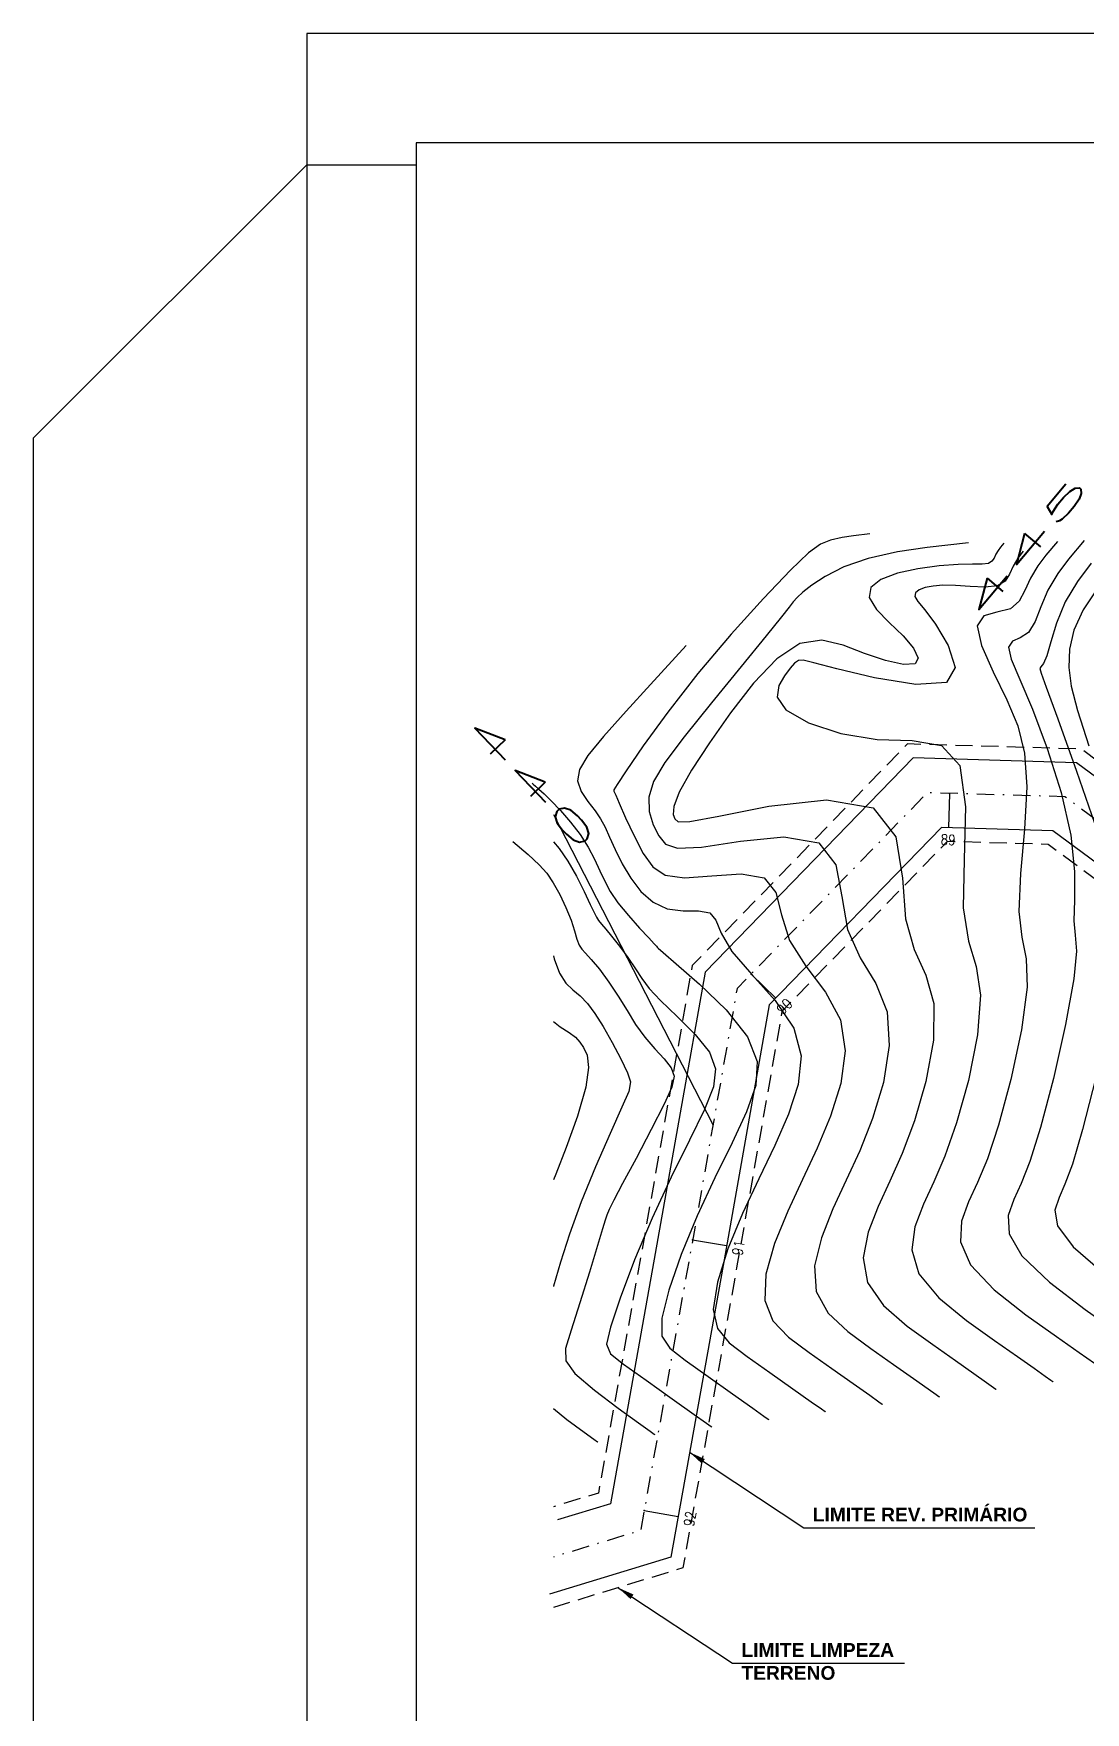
# Model space of a CAD drawing. Header units: millimetres. Extents: x 276147 to 291056, y 9594849 to 9609891.
# Drawn here: x 285312.3 to 285388.8, y 9596511.5 to 9596633.6 of the extents above; entities that cross this region are included whole.
import ezdxf
from ezdxf.enums import TextEntityAlignment as Align

# ---------------------------------------------------------------- set-up
doc = ezdxf.new("R2010")
doc.units = ezdxf.units.MM
doc.header["$LTSCALE"] = 10
for name, pattern in [('CONTINUO', [0]), ('DASHDOTX2', [50.8, 25.4, -12.7, 0, -12.7]), ('HIDDEN', [0.375, 0.25, -0.125])]:
    doc.linetypes.add(name, pattern=pattern)
for name, color, linetype in [('500-dim1', 6, 'Continuous'), ('Curvas mestras', 30, 'Continuous'), ('Curvas simples', 9, 'Continuous'), ('Curvas texto', 2, 'Continuous'), ('LINHA02', 8, 'Continuous'), ('TG', 7, 'CONTINUO'), ('Top_malha_coord', 8, 'Continuous')]:
    doc.layers.add(name, color=color, linetype=linetype)
doc.styles.add('r80', font='romans.shx')
doc.styles.add('ROMAND', font='romand', dxfattribs={"height": 0.2})
doc.styles.add('SIMPLEX', font='simplex', dxfattribs={"height": 0.2})
doc.styles.add('T7', font='arial.ttf')
doc.dimstyles.new('cadnorma_dim1', dxfattribs={"dimscale": 0, "dimtxt": 2, "dimasz": 1.199999999999999, "dimexe": 1, "dimexo": 2.5, "dimgap": 0.6, "dimtad": 1, "dimzin": 4, "dimdsep": 46, "dimtxsty": 'r80', "dimblk": 'ARCHTICK', "dimblk1": 'ARCHTICK', "dimblk2": 'ARCHTICK', "dimcen": -1, "dimdle": 1, "dimclrd": 1, "dimclre": 1, "dimclrt": 2, "dimaunit": 1, "dimazin": 0, "dimtfac": 1, "dimtix": 1, "dimtmove": 2, "dimatfit": 0, "dimfxl": 1, "dimarcsym": 0})

# ---------------------------------------------------------------- blocks, each defined once
blk = doc.blocks.new('_ArchTick')
at = {"color": 0, "linetype": 'ByBlock', "const_width": 0.15}
blk.add_lwpolyline([(-0.5, -0.5), (0.5, 0.5)], dxfattribs=at)

msp = doc.modelspace()

# ---------------------------------------------------------------- linework, layer by layer
at = {"color": 8, "linetype": 'HIDDEN', "ltscale": 0.5, "elevation": 160.1796621240507, "flags": 128}
for points in [[(285514.5423674813, 9596615.613824315), (285491.3816177273, 9596590.17511381), (285440.2013395201, 9596560.563065408), (285435.2440654277, 9596543.533039108), (285437.3206752094, 9596532.992497988), (285429.6424878142, 9596521.156285787), (285416.5228502681, 9596525.443260347), (285409.5890753409, 9596534.790967153), (285402.938467271, 9596553.7684127), (285392.7358420736, 9596569.715053763), (285386.1013089309, 9596574.619989233), (285378.745442926, 9596574.835599607), (285366.7416040006, 9596562.477310063), (285363.4447746233, 9596543.840385824), (285359.5400612731, 9596522.032159943), (285350.1467361635, 9596519.162755683)], [(285505.075725693, 9596615.613824315), (285486.9363830348, 9596595.690398194), (285434.2651386107, 9596565.215701805), (285428.0465517016, 9596543.852610592), (285429.9044100154, 9596534.42241714), (285426.6996257315, 9596529.482122658), (285420.8165741884, 9596531.404469386), (285415.8439260665, 9596538.10830059), (285409.2746785716, 9596556.853584524), (285397.9360373838, 9596574.575811656), (285388.4989057184, 9596581.552718824), (285375.8708726969, 9596581.922863547), (285360.2229853179, 9596565.812923703), (285356.5530647431, 9596545.066920834), (285353.403622156, 9596527.476959884), (285350.1467361628, 9596526.482070167)]]:
    msp.add_lwpolyline(points, dxfattribs=at)
at = {"linetype": 'Continuous'}
for p in [(285378.9281693185, 9596578.331746848, 160.1796621240507), (285378.9281693185, 9596578.331746848, 160.1796621240507), (285364.5024744868, 9596565.195420692, 160.1796621240507), (285364.5024744868, 9596565.195420692, 160.1796621240507), (285360.2534854552, 9596545.892709605, 160.1796621240507), (285360.2534854552, 9596545.892709605, 160.1796621240507), (285356.7315843781, 9596526.205249418, 160.1796621240507), (285356.7315843781, 9596526.205249418, 160.1796621240507)]:
    msp.add_point(p, dxfattribs=at)
at = {"layer": '500-dim1', "ltscale": 0.1}
for points in [[(285332.204497896, 9596397.671586046), (285645.9229094472, 9596397.671586046), (285645.9229094472, 9596633.55606258), (285332.204497896, 9596633.55606258)], [(285340.1467361632, 9596405.613824314), (285637.9806711802, 9596405.613824314), (285637.9806711802, 9596625.613824312), (285340.1467361632, 9596625.613824312)]]:
    msp.add_lwpolyline(points, close=True, dxfattribs=at)
msp.add_lwpolyline([(285332.204497896, 9596397.671586046), (285312.3489022282, 9596397.671586046), (285312.3489022282, 9596604.16978099), (285332.204497896, 9596624.025376657), (285340.1467361632, 9596624.025376657)], dxfattribs=at)
at = {"layer": 'Curvas mestras', "linetype": 'CONTINUO'}
for points in [[(285384.2696250856, 9596595.926373184, -10.71693517718495), (285383.8939679307, 9596595.421873456, -10.70794407688345), (285383.5473169506, 9596594.844211092, -10.69597326186749), (285383.2798925058, 9596594.25815716, -10.68213710447571), (285382.9598806461, 9596593.75170103, -10.67196489471507), (285382.4099630924, 9596593.4186364, -10.67208955835349), (285381.5172132282, 9596593.31748266, -10.68669555105998), (285380.4262850797, 9596593.365659984, -10.71017310124853), (285379.3462283383, 9596593.445315242, -10.73446391967854), (285378.4453710802, 9596593.460514983, -10.75304542845379), (285377.7291638905, 9596593.402992466, -10.76553732339789), (285377.1623357442, 9596593.286402628, -10.77309507692962), (285376.7244367367, 9596593.121442107, -10.77647970846419), (285376.4542924909, 9596592.906994294, -10.77487525881997), (285376.4055527493, 9596592.638984272, -10.76707125504299), (285376.6234187891, 9596592.282042012, -10.75100131021145), (285377.1193209894, 9596591.675601073, -10.72117439485419), (285377.8962442579, 9596590.627797898, -10.67124344021113), (285378.8370700665, 9596589.075336972, -10.60148531183631), (285379.3442581482, 9596587.469198944, -10.53867290742028), (285378.7001637982, 9596586.388932496, -10.51620307934036), (285376.4848964596, 9596586.239422547, -10.55577215485073), (285373.4695891831, 9596586.72690698, -10.63227448044608), (285370.7231321694, 9596587.382961897, -10.70890388267844), (285369.0610473773, 9596587.824753193, -10.75674487565675), (285368.28540082, 9596588.011818876, -10.77844480974863), (285367.9448932638, 9596587.989285743, -10.78454163027027), (285367.6590073314, 9596587.793731276, -10.78387228617475), (285367.3303610561, 9596587.427530747, -10.77846941721191), (285366.9323553103, 9596586.884503132, -10.76866441763968), (285366.5116187534, 9596586.168065293, -10.75363325039188), (285366.4076981489, 9596585.320007697, -10.72792942230853), (285367.0333710309, 9596584.391711704, -10.68495071938059), (285368.6625769048, 9596583.456888912, -10.6216136403641), (285371.0139151141, 9596582.67855084, -10.54890860695423), (285373.667150974, 9596582.242039233, -10.48134467264435), (285376.218482631, 9596582.167190624, -10.42767760736433), (285378.3298506231, 9596581.811846657, -10.37365067292967), (285379.6796263252, 9596580.368345773, -10.29925395318105), (285380.0935816407, 9596577.346884133, -10.19193451272122), (285379.9870765745, 9596573.529083792, -10.06896745858512), (285379.9228656655, 9596570.014426537, -9.955085064892499), (285380.299610547, 9596567.58294632, -9.867845593977565), (285380.8595922788, 9596565.736905748, -9.796112097360037), (285381.1809980194, 9596563.65912158, -9.721573700106546), (285380.950972823, 9596560.773554834, -9.631634376095915), (285380.2924933257, 9596557.468744503, -9.536557526586419), (285379.437495058, 9596554.374373818, -9.452321381159436), (285378.5812878003, 9596551.965231232, -9.390563653051233), (285377.7726673494, 9596550.09653312, -9.345560440586723), (285377.0238027471, 9596548.468599083, -9.307247280227328), (285376.4003154189, 9596546.833116526, -9.266169992592495), (285376.1816233119, 9596545.147239087, -9.215315632373404), (285376.7005987521, 9596543.419486208, -9.14828143259774), (285378.1488406519, 9596541.676483907, -9.062093821496548), (285380.1528612962, 9596540.0172975, -8.967496292982558), (285382.1979005605, 9596538.559099872, -8.878661548628315), (285383.8593977297, 9596537.397440992, -8.807243105923133), (285385.0735847347, 9596536.5413791, -8.754817847188404), (285385.866890918, 9596535.978349533, -8.720443510592757), (285386.2832555915, 9596535.682300407, -8.702384386412179), (285386.4366529459, 9596535.573230047, -8.695731040116241), (285386.458567139, 9596535.557648566, -8.694780556336354)], [(285348.5880001178, 9596579.06247641, -15.8842728585264), (285348.6675396231, 9596578.98864626, -15.88025688551397), (285348.8205628607, 9596578.855965136, -15.87283735107894), (285349.07497975, 9596578.639408527, -15.86063397847147), (285349.4537319537, 9596578.298871323, -15.84187204730961), (285349.9785175747, 9596577.79048052, -15.81467833011675), (285350.6501928203, 9596577.089585833, -15.77822787835293), (285351.3862373378, 9596576.248437952, -15.73588936627175), (285352.0832888822, 9596575.33851228, -15.69207981260524), (285352.6604883596, 9596574.423862403, -15.65052131222592), (285353.126989251, 9596573.538845604, -15.61215597120144), (285353.514448185, 9596572.71039634, -15.57723093920185), (285353.8658296136, 9596571.948374184, -15.54520685303987), (285354.2693323028, 9596571.19434623, -15.51239846759972), (285354.8244628376, 9596570.372802697, -15.47433395925009), (285355.5816357849, 9596569.448087953, -15.42883293269233), (285356.3948996065, 9596568.543948032, -15.38288017493005), (285357.0692107352, 9596567.823978107, -15.34575173756138), (285357.4601475872, 9596567.405619003, -15.32419508127759), (285357.6257615011, 9596567.221686108, -15.31484334429524), (285357.6747287926, 9596567.158837436, -15.3118009157738), (285357.7472906402, 9596567.080706302, -15.30778407092703), (285358.1099646953, 9596566.75883613, -15.28995658320173), (285359.0608394707, 9596565.941744627, -15.24409395895463), (285360.743191801, 9596564.4756383, -15.16228048086896), (285362.6810607771, 9596562.597462932, -15.06183483297036), (285364.2436748052, 9596560.641850099, -14.96638435750765), (285364.9409850659, 9596558.851850972, -14.89373060033222), (285364.8458278096, 9596557.104184072, -14.83837168276341), (285364.1717600562, 9596555.183985503, -14.78897990416999), (285363.1240401168, 9596552.927996745, -14.73608519878735), (285361.8747214398, 9596550.379367825, -14.67764781511187), (285360.5875577594, 9596547.632852128, -14.61348559087173), (285359.4217065794, 9596544.821212487, -14.54475415244496), (285358.5179464412, 9596542.2292334, -14.47795963580984), (285358.0124596488, 9596540.179705787, -14.42094586757275), (285358.0219101543, 9596538.86996735, -14.37783751726647), (285358.5848884781, 9596537.99553088, -14.33788223415877), (285359.7204677914, 9596537.126456948, -14.28660852330768), (285361.3687859722, 9596535.95854154, -14.21524961091609), (285363.1542487298, 9596534.690527273, -14.13785758954736), (285364.6223244784, 9596533.646891184, -14.07418928070956), (285365.4371242118, 9596533.067541236, -14.0388486912384), (285365.7373132206, 9596532.854097098, -14.02582850036242), (285365.7801973631, 9596532.823604366, -14.02396844981967)]]:
    msp.add_polyline3d(points, dxfattribs=at)
at = {"layer": 'Curvas simples', "linetype": 'CONTINUO'}
for points in [[(285373.1392591722, 9596597.187311107, -13.98389528345115), (285371.9536112102, 9596597.053349767, -14.00330572170469), (285371.1158446386, 9596596.927508872, -14.01599903290889), (285370.2797221553, 9596596.742382877, -14.0267166355884), (285369.5392840745, 9596596.443695843, -14.03179224315363), (285368.6673231058, 9596595.803116256, -14.02830455443154), (285367.3563203132, 9596594.54879972, -14.01351854265931), (285365.4067378538, 9596592.507165045, -13.98575158728317), (285363.0509603056, 9596589.89769874, -13.94753122274096), (285360.6293543496, 9596587.038153533, -13.90243746767783), (285358.4466797891, 9596584.240293136, -13.85456884532732), (285356.6652739342, 9596581.791931232, -13.81009799302819), (285355.4118692216, 9596579.97489448, -13.77571607738764), (285354.7552519345, 9596578.973580897, -13.75608482557845), (285354.5324287811, 9596578.58269284, -13.74774872525859), (285354.5224593133, 9596578.499503007, -13.74522281149666), (285354.5546738433, 9596578.441311983, -13.74266929665145), (285354.6594866936, 9596578.205518883, -13.73283865474195), (285354.9175809421, 9596577.609548716, -13.70812851181517), (285355.3814083401, 9596576.549979623, -13.66409695640004), (285355.9904923433, 9596575.240006313, -13.60894411833988), (285356.6561210884, 9596573.971979648, -13.55403076889024), (285357.3470118002, 9596572.995289978, -13.50815710451252), (285358.2615920916, 9596572.387499647, -13.46988160299634), (285359.6557126684, 9596572.183211526, -13.43520232117998), (285361.6439094777, 9596572.337447276, -13.40034622352368), (285363.7754464248, 9596572.486896867, -13.36245593902686), (285365.4582696627, 9596572.188671077, -13.31890313009762), (285366.3006553613, 9596571.127830932, -13.26723090323185), (285366.7121978042, 9596569.501256436, -13.20566876939529), (285367.3028223026, 9596567.633781847, -13.13261779429422), (285368.4879797041, 9596565.777359927, -13.0479945986558), (285369.9052310223, 9596563.892423468, -12.95777805798252), (285370.9976628144, 9596561.866526768, -12.86946270076123), (285371.3387747177, 9596559.625797527, -12.78918920471596), (285371.0237177089, 9596557.250665998, -12.71768315732743), (285370.2780538569, 9596554.860140828, -12.6543164989821), (285369.3069393893, 9596552.54289014, -12.59787656340313), (285368.2338992036, 9596550.266233943, -12.54481287733915), (285367.1620553541, 9596547.967150712, -12.49099026815065), (285366.2131495164, 9596545.625974506, -12.43332051366133), (285365.5834167896, 9596543.396435676, -12.3729020424912), (285365.4877148904, 9596541.475618154, -12.31188010811138), (285366.0726821525, 9596539.992573772, -12.25154003643229), (285367.2120774062, 9596538.804237928, -12.18972787478969), (285368.7114410985, 9596537.69951392, -12.12342972293527), (285370.365031075, 9596536.53410132, -12.05204700087461), (285371.9219827315, 9596535.430867804, -11.98464169414046), (285373.1201508541, 9596534.579474326, -11.93269097021812), (285373.7755763652, 9596534.113445504, -11.9042629969449), (285374.0170497089, 9596533.941749677, -11.89378948465719), (285374.0515454728, 9596533.917221844, -11.89229328187912)], [(285380.3146084109, 9596596.55073362, -12.81826230921115), (285377.287893496, 9596596.208758164, -12.86781316608221), (285375.1492473833, 9596595.887511257, -12.90021655356077), (285373.0147986575, 9596595.41492212, -12.92757637102886), (285371.2492889779, 9596594.78740714, -12.94245351655672), (285369.8960906682, 9596594.09694236, -12.94699130297203), (285368.9182339648, 9596593.459391993, -12.9457285848589), (285368.2674181452, 9596592.961861633, -12.94248928237039), (285367.8500166671, 9596592.576428428, -12.93823781501532), (285367.561071028, 9596592.246409908, -12.93322365547328), (285367.2650835952, 9596591.86924739, -12.92680599449932), (285366.7043972039, 9596591.158871336, -12.91478275941017), (285365.5908155586, 9596589.783335004, -12.89206156271075), (285363.7686635647, 9596587.562436052, -12.85586233457115), (285361.6123479561, 9596584.922955807, -12.81265453199421), (285359.6287956683, 9596582.443420023, -12.77121994955496), (285358.2241389679, 9596580.565959543, -12.73789418584465), (285357.4013264568, 9596579.187129663, -12.70922828584707), (285357.0625120546, 9596578.067085784, -12.67932693488228), (285357.1033259994, 9596577.016896073, -12.64409412568466), (285357.3933107201, 9596576.051247768, -12.6066298929768), (285357.7954859564, 9596575.235737873, -12.57183346079228), (285358.2692753571, 9596574.639040863, -12.54276972615889), (285359.1597202169, 9596574.342146046, -12.51516640276213), (285360.9082607347, 9596574.429118184, -12.48291691249733), (285363.7230091258, 9596574.86909028, -12.44083222144081), (285366.878737649, 9596575.17145923, -12.3873937391586), (285369.416885572, 9596574.730687173, -12.32200042166778), (285370.6666426461, 9596573.146169562, -12.24499047555992), (285371.1082005445, 9596570.837031167, -12.16045897823323), (285371.5095034235, 9596568.427330077, -12.07344021784638), (285372.4251906518, 9596566.37922206, -11.98794491702256), (285373.5566844428, 9596564.50725156, -11.90388943292464), (285374.3921082165, 9596562.464058705, -11.82016637138122), (285374.5428407521, 9596560.008382963, -11.73667091762445), (285374.1133092488, 9596557.323359167, -11.65730796471734), (285373.3312012574, 9596554.698218493, -11.58698478628912), (285372.3983885278, 9596552.350337837, -11.52877228837724), (285371.4134885855, 9596550.209667005, -11.47839539844108), (285370.4493051525, 9596548.1343005, -11.4297426028902), (285369.6088714846, 9596546.028355513, -11.37760368417048), (285369.1161529636, 9596543.980036814, -11.32037322569203), (285369.2253435105, 9596542.12357384, -11.25734719200091), (285370.0980686532, 9596540.553877484, -11.18839130227252), (285371.5256723678, 9596539.208590448, -11.11565065229342), (285373.2069272537, 9596537.986042904, -11.04184034905893), (285374.8631526267, 9596536.821881207, -10.97044571596461), (285376.3058497338, 9596535.801038573, -10.90803376273516), (285377.3690645425, 9596535.04576639, -10.8619418210842), (285377.9448034405, 9596534.63639714, -10.83697011341837), (285378.1569174547, 9596534.485576466, -10.82777000308533), (285378.1872190293, 9596534.464031084, -10.8264557242187)], [(285382.8825613137, 9596596.526322663, -11.76517627943804), (285382.6238939751, 9596596.217846792, -11.76026025417059), (285382.448054137, 9596595.981698196, -11.75605166735158), (285382.2857925294, 9596595.711303087, -11.75044829732769), (285382.1606153208, 9596595.4369798, -11.743971788816), (285382.0108221306, 9596595.199914955, -11.73921032793851), (285381.7534141909, 9596595.044012487, -11.73926867972159), (285381.3074385801, 9596594.993607357, -11.74656928793092), (285380.6001467701, 9596594.994762527, -11.76080502071681), (285379.5608360812, 9596594.973973, -11.78098645803084), (285378.1701775759, 9596594.868436763, -11.80544365048672), (285376.6143192868, 9596594.65816289, -11.82978486027832), (285375.1307779858, 9596594.33386246, -11.84893788813178), (285373.9417648183, 9596593.885951424, -11.85812810246398), (285373.2082534232, 9596593.303667204, -11.85377150811518), (285373.0759098088, 9596592.575950073, -11.83258165235429), (285373.6092087766, 9596591.705666227, -11.79335821696122), (285374.5478553139, 9596590.75138752, -11.74324558800117), (285375.5503612031, 9596589.78561271, -11.69147435898458), (285376.3086412105, 9596588.888397424, -11.64685223580136), (285376.6482210411, 9596588.17002778, -11.61649549324329), (285376.4280253791, 9596587.748345753, -11.60709756627011), (285375.5713494248, 9596587.706281876, -11.62291573438824), (285374.2589523913, 9596587.987098888, -11.65846229713906), (285372.73596001, 9596588.49914908, -11.70581351188275), (285371.1993410643, 9596589.103478877, -11.75646215866118), (285369.6534205857, 9596589.471925264, -11.79956788828394), (285368.0543676599, 9596589.22902035, -11.82370688704804), (285366.3771575834, 9596588.114789004, -11.82086239932369), (285364.6720004769, 9596586.331221027, -11.79664550567077), (285363.0079166615, 9596584.195794983, -11.76007413348679), (285361.4662492874, 9596582.009859327, -11.71939028249153), (285360.1776297831, 9596580.010224227, -11.6797317127025), (285359.2850104068, 9596578.417569762, -11.64546029708845), (285358.8770838401, 9596577.385228107, -11.61982017734817), (285358.8254944636, 9596576.7971398, -11.60158477318737), (285358.9476240874, 9596576.469900455, -11.58840993177409), (285359.1953236596, 9596576.274023088, -11.57701903491079), (285360.0583206825, 9596576.295695236, -11.56040576667556), (285362.1608097984, 9596576.675023848, -11.53063145113674), (285365.8021097735, 9596577.40073328, -11.4813181992763), (285369.9820298725, 9596577.856021587, -11.41233151920869), (285373.3755014837, 9596577.272704262, -11.32509774595064), (285375.0326299309, 9596575.164508192, -11.22275004782977), (285375.5042032823, 9596572.172804896, -11.11524915447489), (285375.7161845444, 9596569.220878307, -11.01426264134033), (285376.3624005993, 9596566.98108419, -10.92789525552916), (285377.2081388608, 9596565.122078653, -10.85000075507241), (285377.7865526169, 9596563.061589643, -10.77087002942835), (285377.7469067886, 9596560.3909694, -10.68415266324564), (285377.2029017883, 9596557.396052336, -10.5969327519092), (285376.3843486575, 9596554.536296152, -10.51965307359614), (285375.489838664, 9596552.157784533, -10.45966796067341), (285374.5930779674, 9596550.15310006, -10.41197791942659), (285373.7365539486, 9596548.301449293, -10.36849492517331), (285373.0045934527, 9596546.430736518, -10.32188685467963), (285372.6488881377, 9596544.563637953, -10.26784442903272), (285372.9629711301, 9596542.771529522, -10.20281429585566), (285374.123455151, 9596541.115180194, -10.12524253545825), (285375.8392663321, 9596539.612943977, -10.04157348264971), (285377.7024134058, 9596538.272570888, -9.960250942528091), (285379.3612751784, 9596537.1096611, -9.888844410972977), (285380.6897177352, 9596536.171209335, -9.831425811131794), (285381.6179772315, 9596535.512058463, -9.79119269220655), (285382.114029516, 9596535.159348777, -9.769677249857068), (285382.2967852, 9596535.029403254, -9.761750521571685), (285382.3228935828, 9596535.010839324, -9.76061811376394)], [(285386.7619037568, 9596596.644455796, -9.689698873346515), (285385.9153561942, 9596595.634898577, -9.673610067544814), (285385.3398807247, 9596594.86204872, -9.65983650643875), (285384.8088413719, 9596593.977119103, -9.641498226349084), (285384.4095012639, 9596593.077896936, -9.620047920525847), (285383.991593753, 9596592.291990444, -9.602683555069687), (285383.3454704862, 9596591.754457567, -9.598039219007203), (285382.3725375226, 9596591.509077502, -9.60952864036926), (285381.4184245332, 9596591.234495424, -9.619683360706857), (285380.9398165928, 9596590.518074764, -9.605814442180874), (285381.2513481709, 9596589.07807359, -9.552373680777693), (285382.0994543261, 9596587.156339576, -9.472376107089529), (285383.0885215127, 9596585.12561604, -9.385977477559663), (285383.881838694, 9596583.236850427, -9.308160052020412), (285384.3783228616, 9596581.253801653, -9.233211575276528), (285384.5357955057, 9596578.818427753, -9.150246091678582), (285384.3645761362, 9596575.740178153, -9.052812325270224), (285384.0849712871, 9596572.49844187, -8.952196970258681), (285383.9697885011, 9596569.740094332, -8.864121177026846), (285384.1894853371, 9596567.868399914, -8.798377769268429), (285384.5051294295, 9596566.312182896, -8.741046193372767), (285384.575443422, 9596564.256653516, -8.672277370726531), (285384.1550378599, 9596561.156141272, -8.579116141856957), (285383.3820848656, 9596557.541437672, -8.47618233391813), (285382.4906424585, 9596554.21245148, -8.38498966846646), (285381.6727369388, 9596551.772678927, -8.321459378083546), (285380.952256731, 9596550.03996618, -8.279142961572232), (285380.3110525431, 9596548.635747876, -8.245999582312379), (285379.7960363871, 9596547.235497536, -8.21045318318329), (285379.714358486, 9596545.730840227, -8.16278683565588), (285380.4382273718, 9596544.06744189, -8.093748516312642), (285382.1742271497, 9596542.23778662, -7.99894505468228), (285384.4664552606, 9596540.421651023, -7.893419123338844), (285386.6933867149, 9596538.845628856, -7.797072174693768), (285388.3575202809, 9596537.685220877, -7.725641800931497), (285389.4574517366, 9596536.911549868, -7.678209915783099)], [(285388.7015754783, 9596596.70352236, -8.651960160259932), (285387.5610873047, 9596595.343424968, -8.630284990500968), (285386.7857935187, 9596594.302223988, -8.611728936052259), (285386.0703657933, 9596593.110027103, -8.587023190714262), (285385.5535544381, 9596591.895628527, -8.55760297955976), (285385.1388641659, 9596590.81620438, -8.530555791538518), (285384.6709830484, 9596590.036028748, -8.514382369143732), (285384.06199037, 9596589.638819577, -8.513590938146535), (285383.493508291, 9596589.386078233, -8.516720361276837), (285383.2145451983, 9596588.958754912, -8.508317248164985), (285383.4126285275, 9596588.074911252, -8.475378451138113), (285384.0293559411, 9596586.601066623, -8.414702304839464), (285384.9448421476, 9596584.440849807, -8.32553736111413), (285386.0194725799, 9596581.58720404, -8.210454941753142), (285387.0347155384, 9596578.390315307, -8.085316958397469), (285387.752308039, 9596575.289680034, -7.969308002295747), (285388.01624906, 9596572.654814867, -7.877668214405731), (285387.9995844155, 9596570.57531336, -7.809859824858449), (285387.9576228876, 9596569.07079228, -7.761400691492327), (285388.0618510684, 9596568.036825405, -7.725426535671886), (285388.1484778207, 9596566.87283053, -7.685544833159383), (285387.9698878243, 9596564.854185453, -7.622981061428161), (285387.3591038946, 9596561.538726712, -7.526597854765441), (285386.471676403, 9596557.614129847, -7.415807108595345), (285385.5437898585, 9596554.05052914, -7.317657955715276), (285384.764187075, 9596551.580125628, -7.252355050321512), (285384.1318451129, 9596549.98339924, -7.212725502814009), (285383.5983013413, 9596548.802897664, -7.184751937249984), (285383.1917583556, 9596547.637878545, -7.154736353750648), (285383.2470946601, 9596546.314441364, -7.110258018856712), (285384.1758549917, 9596544.715397572, -7.039215620283812), (285386.1996136499, 9596542.799090328, -6.935796320522512), (285388.7800502242, 9596540.826004544, -6.819341933555277), (285391.1888738675, 9596539.13215684, -6.715482748081285)], [(285389.2068184155, 9596595.05195136, -7.586959913515329), (285388.2317063127, 9596593.74239925, -7.563621365607559), (285387.3318902147, 9596592.242935108, -7.532548155195854), (285386.6976086092, 9596590.71335912, -7.495157985682907), (285386.2861345807, 9596589.340419317, -7.458428060545429), (285385.9964966127, 9596588.317600928, -7.430725531853112), (285385.7514442145, 9596587.768560655, -7.417653183129459), (285385.5685920492, 9596587.537661038, -7.413757361846819), (285385.4892748034, 9596587.399435056, -7.410820034067456), (285385.5739088862, 9596587.071749916, -7.398383254211239), (285385.9592565536, 9596586.045792663, -7.357028490016546), (285386.8011627798, 9596583.756082572, -7.265097211839473), (285388.1571064656, 9596579.937557654, -7.112749831485871), (285389.6911082147, 9596575.526828963, -6.937422341518412)], [(285389.6939992586, 9596593.271739386, -6.518106818865363), (285388.6486960252, 9596591.676774573, -6.486824607211474), (285387.9660069871, 9596590.188216968, -6.451750274366077), (285387.6357943872, 9596588.808297424, -6.413160423250246), (285387.5835578963, 9596587.489431456, -6.370991252854309), (285387.7610140923, 9596586.123351967, -6.322664194358821), (285388.2247571978, 9596584.359072348, -6.255541765389808), (285389.0575993368, 9596581.784921372, -6.154471630372881)], [(285359.7914505494, 9596589.075420216, -14.98675421959751), (285357.1898057962, 9596586.2553123, -14.94656680305752), (285355.4190483615, 9596584.312839355, -14.9184596068485), (285353.7806942959, 9596582.46998086, -14.89095885373217), (285352.6397964428, 9596581.082178947, -14.86838406210563), (285352.0274469969, 9596580.071751887, -14.84756555789181), (285351.8912447537, 9596579.252742995, -14.82346163087322), (285352.1547253635, 9596578.475575542, -14.79270573469375), (285352.6451599407, 9596577.736211767, -14.75863284352499), (285353.1657544631, 9596577.066996887, -14.72625323399234), (285353.5669527299, 9596576.476436503, -14.69884775366199), (285353.8881598017, 9596575.877663847, -14.67277887594218), (285354.2160145633, 9596575.159972528, -14.64267972556672), (285354.6241435838, 9596574.248625817, -14.60462331553253), (285355.1341041765, 9596573.212766588, -14.56044264710772), (285355.7544383433, 9596572.157508364, -14.51341070283933), (285356.4951727242, 9596571.188364957, -14.46678378010665), (285357.3722665289, 9596570.41245736, -14.42375175413008), (285358.4031636023, 9596569.937304867, -14.38748774988608), (285359.5648098276, 9596569.80580328, -14.35986019295205), (285360.6721552012, 9596569.80233451, -14.33751813889512), (285361.4996537508, 9596569.646653986, -14.31580580581476), (285361.9346680763, 9596569.109492302, -14.28947133090378), (285362.3161950663, 9596568.165482707, -14.25087859321183), (285363.0961411815, 9596566.840233618, -14.19179537091668), (285364.5507697566, 9596565.1754978, -14.10804426020741), (285366.2537776041, 9596563.277596377, -14.0116667156949), (285367.6032174118, 9596561.268994834, -13.91875903019945), (285368.1347096807, 9596559.243211092, -13.84170743901313), (285367.9341261713, 9596557.177973827, -13.77805838270842), (285367.2249074562, 9596555.022063162, -13.72164819147701), (285366.2154892532, 9596552.735443443, -13.66698089116517), (285365.0543108215, 9596550.322800877, -13.61123033615558), (285363.8748065581, 9596547.80000192, -13.55223794586754), (285362.8174285477, 9596545.223593496, -13.48903732307053), (285362.0506816155, 9596542.812834537, -13.42543083915052), (285361.7500872708, 9596540.827662472, -13.36641300425663), (285362.0472956523, 9596539.43127006, -13.31468877059206), (285362.8984834419, 9596538.3998844, -13.26380504443341), (285364.2159539463, 9596537.412985934, -13.20501914954775), (285365.8669085235, 9596536.246321432, -13.13364830586624), (285367.5381157296, 9596535.060697036, -13.06124962554577), (285368.8712381672, 9596534.113183253, -13.00344013175027), (285369.6063502874, 9596533.590492873, -12.9715558277353), (285369.8771809659, 9596533.397923887, -12.95980901896519), (285369.9158719191, 9596533.370413607, -12.95813087213582)], [(285347.1887306804, 9596574.823878793, -17.77494336638165), (285348.2969256032, 9596573.879141256, -17.72173994770537), (285349.096357388, 9596573.146630907, -17.68168895513781), (285349.6574296973, 9596572.521857312, -17.6499531021368), (285350.1194516703, 9596571.837983623, -17.61826890086786), (285350.5886745642, 9596570.978012877, -17.58066965025182), (285351.0390950877, 9596570.02429877, -17.54037596677926), (285351.4116490584, 9596569.109030897, -17.50290518332304), (285351.6667898141, 9596568.341907088, -17.47264581671015), (285351.8430347459, 9596567.742647132, -17.44947087994342), (285351.9984207594, 9596567.308477044, -17.4321244643329), (285352.1897902173, 9596567.010620728, -17.41852258014523), (285352.4692133104, 9596566.716293655, -17.40326879356553), (285352.887566689, 9596566.266710185, -17.3801386022501), (285353.4722165983, 9596565.547101635, -17.34482182850161), (285354.156492672, 9596564.618769253, -17.30066555706116), (285354.8502091368, 9596563.58703023, -17.25293126489532), (285355.4884436531, 9596562.54543165, -17.20598760750408), (285356.1073036278, 9596561.540445052, -17.16063259981138), (285356.7681589048, 9596560.606772853, -17.11677148789431), (285357.4984835247, 9596559.772024157, -17.0747574887614), (285358.1901873437, 9596559.035442894, -17.03673558312266), (285358.7012894182, 9596558.389180692, -17.0052986542837), (285358.9067945583, 9596557.781818924, -16.98127087330476), (285358.7496656082, 9596556.987667896, -16.95840158426699), (285358.1898491621, 9596555.737465663, -16.92867139386044), (285357.241637823, 9596553.888526423, -16.88711774602097), (285356.1366831949, 9596551.804451976, -16.8410053830853), (285355.1609808928, 9596549.97542127, -16.80065595745373), (285354.5319569777, 9596548.77128666, -16.77382459255432), (285354.1927613232, 9596548.080608128, -16.75800071071398), (285354.0179762477, 9596547.671619063, -16.74810716471666), (285353.8860192916, 9596547.29971427, -16.73856911455778), (285353.6906598455, 9596546.668919208, -16.72182023853793), (285353.3295035102, 9596545.470416747, -16.68979637129496), (285352.7441550268, 9596543.54124198, -16.63832953941573), (285352.0522136675, 9596541.301830897, -16.57883631568665), (285351.4152778392, 9596539.318469696, -16.52662939860283), (285351.0041444896, 9596537.994190328, -16.49148718235347), (285351.0263927244, 9596537.0790027, -16.46105091881736), (285351.6988001969, 9596536.159664443, -16.41742762006152), (285353.109960347, 9596534.946200624, -16.34933674879403), (285354.8357278109, 9596533.641723083, -16.2719481654608), (285356.3237740244, 9596532.57261606, -16.20704432410684), (285357.1577161122, 9596531.979655232, -16.17087346603193), (285357.4649579865, 9596531.761195926, -16.15754735769269), (285357.508850253, 9596531.729986884, -16.15564359767859)], [(285350.146736163, 9596574.797361992, -16.7139585787322), (285350.5462125596, 9596574.333135968, -16.69072749625456), (285351.1836514846, 9596573.412710013, -16.64777049890517), (285351.8081954899, 9596572.312824553, -16.59919166398731), (285352.3725902641, 9596571.192719895, -16.55115767955112), (285352.8128818064, 9596570.260820152, -16.51178215283698), (285353.0898516202, 9596569.66670729, -16.48675397169109), (285353.2632422417, 9596569.324602801, -16.47206302443783), (285353.4175357002, 9596569.089882033, -16.46127426871362), (285353.6280411917, 9596568.8313236, -16.44857600281511), (285353.933383511, 9596568.471292084, -16.43064886444745), (285354.363012611, 9596567.945551343, -16.40479674169592), (285354.9245786499, 9596567.221455963, -16.3697963152922), (285355.5385136211, 9596566.392725512, -16.33031588417043), (285356.1034477246, 9596565.584670313, -16.29249658054004), (285356.5707492223, 9596564.875805099, -16.25988745639597), (285357.1027446706, 9596564.157482294, -16.22566977838551), (285357.914498688, 9596563.27425874, -16.1804327335235), (285359.1208371627, 9596562.123831227, -16.11851899491421), (285360.4356240593, 9596560.816452412, -16.04928519166105), (285361.472481611, 9596559.515514895, -15.98584149960925), (285361.9215868314, 9596558.312582087, -15.93740760438641), (285361.77931887, 9596557.011905598, -15.89764173674893), (285361.1186126583, 9596555.34590884, -15.85631164957567), (285360.0325899809, 9596553.12055005, -15.80518952660759), (285358.6951320556, 9596550.435933763, -15.74406526129723), (285357.3003079635, 9596547.46570334, -15.67473328867027), (285356.0259846132, 9596544.41883248, -15.60047101464852), (285354.9852112671, 9596541.645632263, -15.53048843252736), (285354.2748310291, 9596539.531750103, -15.47547878379964), (285353.9965236541, 9596538.30866364, -15.44098625136803), (285354.2712935139, 9596537.591177355, -15.41195942388412), (285355.2249806393, 9596536.839928964, -15.36819795003657), (285356.8706644206, 9596535.67076165, -15.29685089576787), (285358.770380728, 9596534.320356507, -15.21446554109252), (285360.37341079, 9596533.180599116, -15.14493842961065), (285361.2678981365, 9596532.5445896, -15.10614155468329), (285361.5974454754, 9596532.31027031, -15.09184798199249), (285361.644523809, 9596532.276796123, -15.08980604013459)], [(285350.1467361633, 9596566.521117477, -18.44423162432082), (285350.1978746811, 9596566.317020753, -18.43651707269282), (285350.5726851684, 9596565.256288772, -18.39423429881253), (285351.0314774919, 9596564.53592599, -18.36141922199431), (285351.5468105104, 9596564.047430433, -18.33506719718252), (285352.0806758779, 9596563.609866556, -18.31001213533136), (285352.6075270498, 9596563.064669937, -18.28157087033878), (285353.1516576633, 9596562.342750672, -18.24699174429088), (285353.7498251554, 9596561.397388984, -18.20400594939974), (285354.4121477464, 9596560.2291176, -18.15242783384428), (285355.0422007975, 9596559.02748022, -18.10040411768978), (285355.5169204616, 9596558.029276064, -18.05816477499002), (285355.7257735133, 9596557.356710494, -18.03193313456404), (285355.6083392352, 9596556.673620492, -18.01190637555237), (285355.1167255328, 9596555.52924921, -17.98427507214046), (285354.2483472973, 9596553.614033297, -17.93894707664412), (285353.1818363231, 9596551.183164487, -17.88069895337367), (285352.1411303902, 9596548.633028032, -17.81802456490959), (285351.3033880045, 9596546.29599693, -17.75825919236786), (285350.6586465705, 9596544.248395143, -17.70410387057609), (285350.1501692231, 9596542.502536388, -17.65710101791455), (285350.146736163, 9596542.490748964, -17.65678367119686)], [(285350.1467361629, 9596561.759579608, -19.28893952356675), (285350.6264915578, 9596561.36712982, -19.26644898022323), (285351.2737860666, 9596560.953022927, -19.23988564809815), (285351.730406496, 9596560.60598443, -19.21934758274847), (285352.047381612, 9596560.256700644, -19.20153912322394), (285352.3138260306, 9596559.848891968, -19.1828272015814), (285352.5742709709, 9596559.29876537, -19.1595721137387), (285352.6949241122, 9596558.412493045, -19.1281080330632), (285352.4974097393, 9596556.96873474, -19.08476252972878), (285351.8810164633, 9596554.878708007, -19.0286479413885), (285351.0556891496, 9596552.58383854, -18.97001494283586), (285350.3090359893, 9596550.65810982, -18.92189899648338), (285350.1467361632, 9596550.248222508, -18.91172539223313)], [(285389.5612679429, 9596557.686823012, -6.355431915868848), (285388.5969362594, 9596553.888606807, -6.250326263220358), (285387.8556362114, 9596551.387572322, -6.183250742641121), (285387.3114344948, 9596549.9268323, -6.146308023799519), (285386.8855501376, 9596548.970046457, -6.123504259533093), (285386.5874803237, 9596548.040259553, -6.099019524318009), (285386.7798298362, 9596546.8980435, -6.057729254910099), (285387.9134826116, 9596545.363353262, -5.984682724196772), (285390.2249991505, 9596543.36039404, -5.872647606502596)], [(285350.1467361631, 9596533.631804977, -17.36648611245905), (285351.102895571, 9596532.824505733, -17.32083828808072), (285352.3636665386, 9596531.900972644, -17.26526696767223), (285353.0740626888, 9596531.395858385, -17.23445475133167), (285353.3357863222, 9596531.209763236, -17.22310289370625), (285353.373175699, 9596531.183178645, -17.22148120807515)]]:
    msp.add_polyline3d(points, dxfattribs=at)
at = {"layer": 'LINHA02', "extrusion": (-0.0200587750042602, 0.0327446982403546, 0.999262443146182)}
msp.add_line((285350.1322690789, 9596576.784964833, -456.1034069250131), (285361.7209897573, 9596554.27478243, -455.1331466321394), dxfattribs=at)
at = {"layer": 'TG', "color": 3, "linetype": 'Continuous'}
for p, q in [((285378.9281693185, 9596578.331746848, 160.1796621240507), (285378.8549223976, 9596575.832820103, 160.1796621240507)), ((285378.928169319, 9596578.331746848, 160.1796621240507), (285378.8549223976, 9596575.832820103, 160.1796621240507)), ((285364.5024744868, 9596565.195420692, 160.1796621240507), (285366.2957713246, 9596563.453557763, 160.1796621240507)), ((285364.5024744866, 9596565.195420692, 160.1796621240507), (285366.2957713243, 9596563.45355776, 160.1796621240507)), ((285360.2534854552, 9596545.892709605, 160.1796621240507), (285362.7152641863, 9596545.457226563, 160.1796621240507)), ((285360.253485455, 9596545.892709605, 160.1796621240507), (285362.7152641872, 9596545.457226563, 160.1796621240507)), ((285356.7315843781, 9596526.205249418, 160.1796621240507), (285359.1924502165, 9596525.764636977, 160.1796621240507))]:
    msp.add_line(p, q, dxfattribs=at)
at = {"layer": 'TG', "color": 8, "linetype": 'CONTINUO', "elevation": 160.1796621240507}
for points in [[(285513.8029289181, 9596616.287048358), (285490.7465841998, 9596590.96301158), (285439.3533108188, 9596561.22772775), (285434.2158491811, 9596543.578692177), (285436.2612087531, 9596533.196772154), (285429.2220789453, 9596522.345691055), (285417.1362393996, 9596526.294861639), (285410.4826254445, 9596535.264871929), (285403.843640314, 9596554.209151533), (285393.4787271179, 9596570.40944775), (285386.4438227576, 9596575.610379174), (285378.334790036, 9596575.848065885), (285365.8103727602, 9596562.953826297), (285362.4602446404, 9596544.015605113), (285358.6634271135, 9596522.809988506), (285349.8545901146, 9596520.1191294)], [(285505.8151642562, 9596614.940600272), (285487.5714165624, 9596594.902500425), (285435.1131673121, 9596564.551039463), (285429.0747679482, 9596543.806957522), (285430.9638764716, 9596534.218142973), (285427.1200346003, 9596528.29271739), (285420.2031850567, 9596530.552868094), (285414.9503759628, 9596537.634395815), (285408.3695055287, 9596556.412845692), (285397.1931523395, 9596573.881417671), (285388.1563918915, 9596580.562328883), (285376.2815255867, 9596580.910397269), (285361.1542165583, 9596565.33640747), (285357.5375947259, 9596544.891701546), (285354.2802563157, 9596526.699131321), (285350.4388822124, 9596525.52569645)]]:
    msp.add_lwpolyline(points, dxfattribs=at)
at = {"layer": 'TG', "color": 1, "linetype": 'DASHDOTX2', "ltscale": 0.005, "elevation": 160.1796621240507, "flags": 128}
msp.add_lwpolyline([(285509.8090465874, 9596615.613824315), (285489.1590003809, 9596592.932756), (285437.2332390654, 9596562.889383607), (285431.6453085644, 9596543.69282485), (285433.6125426125, 9596533.707457567), (285428.1710567731, 9596525.31920422), (285418.6697122283, 9596528.423864868), (285412.7165007038, 9596536.44963387), (285406.1065729214, 9596555.310998607), (285395.3359397287, 9596572.145432713), (285387.3001073245, 9596578.086354027), (285377.3081578114, 9596578.379231578), (285363.4822946594, 9596564.145116884), (285359.998919683, 9596544.453653328), (285356.4718417146, 9596524.754559912), (285350.1467361631, 9596522.822412923)], dxfattribs=at)

# ---------------------------------------------------------------- texts
at = {"layer": 'Curvas texto', "extrusion": (-0.0200587750042602, 0.0327446982403546, 0.999262443146182), "style": 'SIMPLEX'}
for s, rotation, width, p, p2 in [('445', 198.5409297912979, 3.299405133106586, (-5256247.613646424, -8028243.04993114, 308502.4698587129), (-5256259.679388152, -8028247.096658383, 308502.4698587129)), ('440', 102.1619862833084, 3.299405319022943, (-5256211.682085886, -8028256.204782168, 308497.4698587129), (-5256214.363210584, -8028243.76413454, 308497.4698587129))]:
    msp.add_text(s, height=1.5, rotation=rotation, dxfattribs=dict(at, width=width)).set_placement(p, p2, align=Align.FIT)
at = {"layer": 'TG', "color": 5, "extrusion": (-0.0617516326330926, 0.0018100238444682, 0.998089905610126), "style": 'ROMAND', "width": 0.8555555540715293}
msp.add_text('89', height=0.75, rotation=89.98057451470783, dxfattribs=at).set_placement((-9600816.011762606, 4090.021944321317, -92.70542391907162), (-9600816.011389663, 4091.121944256188, -92.70542391907162), align=Align.FIT)
at = {"layer": 'TG', "color": 5, "extrusion": (-0.0430436304853295, -0.0443146273121233, 0.998089905610126), "style": 'ROMAND', "width": 0.8324324334773912}
msp.add_text('90', height=0.75, rotation=89.98057456327577, dxfattribs=at).set_placement((-6481659.399754902, 7069103.211766009, -437391.4606058528), (-6481659.399381961, 7069104.311765947, -437391.4606058528), align=Align.FIT)
at = {"layer": 'TG', "color": 5, "extrusion": (-0.0107613353796446, -0.0608336582823751, 0.998089905610126), "style": 'ROMAND'}
for s, rotation, width, p, p2 in [('91', 89.98057446622315, 0.9935483866621643, (-1390651.92767737, 9481401.181419201, -586703.9772161532), (-1390651.927304427, 9481402.281419137, -586703.9772161532)), ('92', 89.98057444190243, 0.8324324292492808, (-1390651.969368228, 9481381.214467732, -586702.7413340977), (-1390651.968995284, 9481382.314467665, -586702.7413340977))]:
    msp.add_text(s, height=0.75, rotation=rotation, dxfattribs=dict(at, width=width)).set_placement(p, p2, align=Align.FIT)
at = {"layer": 'Top_malha_coord', "color": 7, "char_height": 1, "attachment_point": 1, "style": 'T7'}
for s, insert in [('{\\fArial|b1|i0|c0|p34;LIMITE REV. PRIMÁRIO}', (285368.9838759099, 9596526.414097149, 160.1796621240507)), ('{\\fArial|b1|i0|c0|p34;LIMITE LIMPEZA\\PTERRENO}', (285363.7977465005, 9596516.571751712, 160.1796621240507))]:
    msp.add_mtext_dynamic_manual_height_columns(s, width=16.67673822349752, gutter_width=12.5, heights=[0], dxfattribs=dict(at, insert=insert))

# ---------------------------------------------------------------- leaders
at = {"linetype": 'CONTINUO'}
for points in [[(285360.0295281274, 9596530.43980325, 160.1796621240507), (285368.3422295332, 9596524.942188563, 160.1796621240507), (285385.1178551535, 9596524.942188563, 160.1796621240507)], [(285354.843398718, 9596520.597457813, 160.1796621240507), (285363.1561001238, 9596515.099843124, 160.1796621240507), (285375.6577610496, 9596515.099843124, 160.1796621240507)]]:
    msp.add_leader(points, dimstyle='cadnorma_dim1', override={"dimscale": 1, "dimgap": 0.6, "dimtad": 0, "dimzin": 1, "dimclrd": 256}, dxfattribs=at)

doc.saveas('drawing.dxf')
